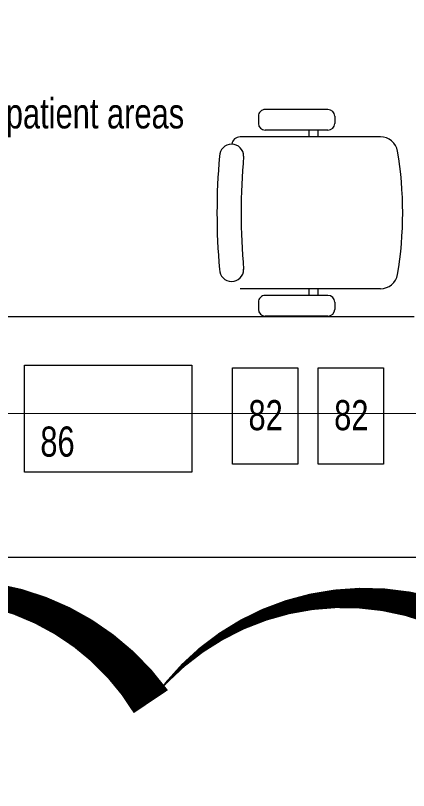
# Model space of a CAD drawing. Header units: metres. Extents: x 75097 to 220695, y -1557923 to -1361206.
# Drawn here: x 101691 to 102833, y -1408699 to -1406448 of the extents above; entities that cross this region are included whole.
import ezdxf

# ---------------------------------------------------------------- set-up
doc = ezdxf.new("R2010")
doc.units = ezdxf.units.M
doc.layers.get('0').update_dxf_attribs({"lineweight": 0})
doc.layers.add('A-100 - Copy$0$Medical Equipment and Furniture', color=8, linetype='Continuous', lineweight=0)
doc.layers.add('A-100 - Copy$0$NEW', color=8, linetype='Continuous', lineweight=5)
doc.layers.add('E-POWR', color=7, linetype='Continuous', lineweight=9, true_color=0x4e7e3e)
doc.layers.add('REV 01', color=7, linetype='Continuous', lineweight=0, true_color=0xe41b4d)
doc.styles.add('A-100 - Copy$0$X3G_ENTITY_257CFD', font='swisscl.ttf', dxfattribs={"height": 200})

# ---------------------------------------------------------------- blocks, each defined once
blk = doc.blocks.new('*X81')
for p, q in [((5, 3), (5, 3)), ((5, 3), (5, 3)), ((5, 3), (5, 3)), ((5, 3), (5, 3)), ((5, 3), (5, 3)), ((5, 3), (5, 3)), ((5, 3), (5, 3)), ((5, 3), (5, 3)), ((5, 3), (5, 3)), ((5, 3), (5, 3)), ((5, 3), (5, 3)), ((5, 3), (5, 3)), ((5, 3), (5, 3)), ((5, 3), (5, 3)), ((5, 3), (5, 3)), ((5, 3), (5, 3)), ((5, 3), (5, 3)), ((5, 3), (5, 3)), ((5, 3), (5, 3)), ((5, 3), (5, 3)), ((5, 3), (5, 3)), ((5, 3), (5, 3)), ((5, 3), (5, 3)), ((5, 3), (5, 3)), ((5, 3), (5, 3)), ((5, 3), (5, 3)), ((5, 3), (5, 3)), ((5, 3), (5, 3)), ((5, 3), (5, 3)), ((5, 3), (5, 3)), ((5, 3), (5, 3)), ((5, 3), (5, 3)), ((5, 3), (5, 3)), ((5, 3), (5, 3)), ((5, 3), (5, 3)), ((5, 3), (5, 3)), ((5, 3), (5, 3)), ((5, 3), (5, 3)), ((5, 3), (5, 3)), ((5, 3), (5, 3)), ((5, 3), (5, 3)), ((5, 3), (5, 3)), ((5, 3), (5, 3)), ((5, 3), (5, 3)), ((5, 3), (5, 3)), ((5, 3), (5, 3)), ((5, 3), (5, 3)), ((5, 3), (5, 3)), ((5, 3), (5, 3)), ((5, 3), (5, 3)), ((5, 3), (5, 3)), ((5, 3), (5, 3)), ((5, 3), (5, 3)), ((5, 3), (5, 3)), ((5, 3), (5, 3)), ((5, 3), (5, 3)), ((5, 3), (5, 3)), ((5, 3), (5, 3)), ((5, 3), (5, 3)), ((5, 3), (5, 3)), ((5, 3), (5, 3)), ((5, 3), (5, 3)), ((5, 3), (5, 3)), ((5, 3), (5, 3)), ((5, 3), (5, 3)), ((5, 3), (5, 3)), ((6, 3), (5, 3)), ((5, 3), (5, 3)), ((6, 3), (5, 3)), ((5, 3), (5, 3)), ((6, 3), (5, 3)), ((5, 3), (5, 3)), ((6, 3), (5, 3)), ((5, 3), (5, 3)), ((5, 3), (5, 3)), ((5, 3), (5, 3)), ((5, 3), (5, 3)), ((5, 3), (5, 3)), ((5, 3), (5, 3)), ((5, 3), (5, 3)), ((5, 3), (5, 3)), ((5, 3), (5, 3)), ((5, 3), (5, 3)), ((5, 3), (5, 3)), ((5, 3), (5, 3)), ((5, 3), (5, 3)), ((5, 3), (5, 3)), ((5, 3), (5, 3)), ((5, 3), (5, 3)), ((5, 3), (5, 3)), ((5, 3), (5, 3)), ((5, 3), (5, 3)), ((5, 3), (5, 3)), ((5, 3), (5, 3)), ((5, 3), (5, 3)), ((5, 3), (5, 3)), ((6, 3), (6, 3)), ((6, 3), (6, 3)), ((6, 3), (6, 3)), ((6, 3), (6, 3)), ((6, 3), (6, 3)), ((6, 3), (6, 3)), ((6, 3), (6, 3)), ((6, 3), (6, 3)), ((6, 3), (6, 3)), ((6, 3), (6, 3)), ((6, 3), (6, 3)), ((6, 3), (6, 3)), ((6, 3), (6, 3)), ((6, 3), (6, 3)), ((6, 3), (6, 3)), ((6, 3), (6, 3)), ((6, 3), (6, 3)), ((6, 3), (6, 3)), ((6, 3), (6, 3)), ((6, 3), (6, 3)), ((6, 3), (6, 3)), ((6, 3), (6, 3)), ((6, 3), (6, 3)), ((6, 3), (6, 3)), ((6, 3), (6, 3)), ((6, 3), (6, 3)), ((6, 3), (6, 3)), ((6, 3), (6, 3)), ((6, 3), (6, 3)), ((6, 3), (6, 3)), ((6, 3), (6, 3)), ((6, 3), (6, 3)), ((6, 3), (6, 3)), ((6, 3), (6, 3)), ((6, 3), (6, 3)), ((6, 3), (6, 3)), ((6, 3), (6, 3)), ((6, 3), (6, 3)), ((6, 3), (6, 3)), ((6, 3), (6, 3)), ((6, 3), (6, 3)), ((6, 3), (6, 3)), ((6, 3), (6, 3)), ((6, 3), (6, 3)), ((6, 3), (6, 3)), ((6, 3), (6, 3)), ((6, 3), (6, 3)), ((6, 3), (6, 3)), ((6, 3), (6, 3)), ((6, 3), (6, 3)), ((6, 3), (6, 3)), ((6, 3), (6, 3)), ((6, 3), (6, 3)), ((6, 3), (6, 3)), ((6, 3), (6, 3)), ((6, 3), (6, 3)), ((6, 3), (6, 3)), ((6, 3), (6, 3)), ((6, 3), (6, 3)), ((6, 3), (6, 3)), ((6, 3), (6, 3)), ((6, 3), (6, 3)), ((6, 3), (6, 3)), ((6, 3), (6, 3)), ((6, 3), (6, 3)), ((6, 3), (6, 3)), ((6, 3), (6, 3)), ((6, 3), (6, 3)), ((6, 3), (6, 3)), ((6, 3), (6, 3)), ((6, 3), (6, 3)), ((6, 3), (6, 3)), ((6, 3), (6, 3)), ((6, 3), (6, 3)), ((6, 3), (6, 3)), ((6, 3), (6, 3)), ((6, 3), (6, 3)), ((6, 3), (6, 3)), ((6, 3), (6, 3)), ((6, 3), (6, 3)), ((6, 3), (6, 3)), ((6, 3), (6, 3)), ((6, 3), (6, 3)), ((6, 3), (6, 3)), ((6, 3), (6, 3)), ((6, 3), (6, 3)), ((6, 3), (6, 3)), ((6, 3), (6, 3)), ((6, 3), (6, 3)), ((6, 3), (6, 3)), ((6, 3), (6, 3)), ((6, 3), (6, 3)), ((6, 3), (6, 3)), ((6, 3), (6, 3)), ((6, 3), (6, 3)), ((6, 3), (6, 3)), ((6, 3), (6, 3)), ((6, 3), (6, 3)), ((6, 3), (6, 3)), ((6, 3), (6, 3)), ((6, 3), (6, 3)), ((6, 3), (6, 3)), ((6, 3), (6, 3)), ((6, 3), (6, 3)), ((6, 3), (6, 3)), ((6, 3), (6, 3)), ((6, 3), (6, 3)), ((6, 3), (6, 3)), ((6, 3), (6, 3)), ((6, 3), (6, 3)), ((6, 3), (6, 3)), ((6, 3), (6, 3)), ((6, 3), (6, 3)), ((6, 3), (6, 3)), ((6, 3), (6, 3)), ((6, 3), (6, 3)), ((6, 3), (6, 3)), ((6, 3), (6, 3)), ((6, 3), (6, 3)), ((6, 3), (6, 3)), ((6, 3), (6, 3)), ((6, 3), (6, 3)), ((6, 3), (6, 3)), ((6, 3), (6, 3)), ((6, 3), (6, 3)), ((6, 3), (6, 3)), ((6, 3), (6, 3)), ((6, 3), (6, 3)), ((6, 3), (6, 3)), ((6, 3), (6, 3)), ((6, 3), (6, 3)), ((6, 3), (6, 3)), ((6, 3), (6, 3)), ((6, 3), (6, 3)), ((6, 3), (6, 3)), ((6, 3), (6, 3)), ((6, 3), (6, 3)), ((6, 3), (6, 3)), ((6, 3), (6, 3)), ((6, 3), (6, 3)), ((6, 3), (6, 3)), ((6, 3), (6, 3)), ((6, 3), (6, 3)), ((6, 3), (6, 3)), ((6, 3), (6, 3)), ((6, 3), (6, 3)), ((6, 3), (6, 3)), ((6, 3), (6, 3)), ((6, 3), (6, 3)), ((6, 3), (6, 3)), ((6, 3), (6, 3)), ((6, 3), (6, 3)), ((6, 3), (6, 3)), ((6, 3), (6, 3)), ((6, 3), (6, 3)), ((6, 3), (6, 3)), ((6, 3), (6, 3)), ((6, 3), (6, 3)), ((6, 3), (6, 3)), ((6, 3), (6, 3)), ((6, 3), (6, 3)), ((6, 3), (6, 3)), ((6, 3), (6, 3)), ((6, 3), (6, 3)), ((6, 3), (6, 3)), ((6, 3), (6, 3)), ((6, 3), (6, 3)), ((6, 3), (6, 3)), ((6, 3), (6, 3)), ((6, 3), (6, 3)), ((6, 3), (6, 3)), ((6, 3), (6, 3)), ((6, 3), (6, 3)), ((6, 3), (6, 3)), ((6, 3), (6, 3)), ((6, 3), (6, 3)), ((6, 3), (6, 3)), ((6, 3), (6, 3)), ((6, 3), (6, 3)), ((6, 3), (6, 3)), ((6, 3), (6, 3)), ((6, 3), (6, 3)), ((6, 3), (6, 3)), ((6, 3), (6, 3)), ((6, 3), (6, 3)), ((6, 3), (6, 3)), ((6, 3), (6, 3)), ((6, 3), (6, 3)), ((6, 3), (6, 3)), ((6, 3), (6, 3)), ((6, 3), (6, 3)), ((6, 3), (6, 3)), ((6, 3), (6, 3)), ((6, 3), (6, 3)), ((6, 3), (6, 3)), ((6, 3), (6, 3)), ((6, 3), (6, 3)), ((6, 3), (6, 3)), ((6, 3), (6, 3)), ((6, 3), (6, 3)), ((6, 3), (6, 3)), ((6, 3), (6, 3)), ((6, 3), (6, 3)), ((6, 3), (6, 3)), ((6, 3), (5, 3)), ((6, 3), (5, 3)), ((6, 3), (5, 3)), ((6, 3), (5, 3)), ((6, 3), (5, 3)), ((6, 3), (6, 3)), ((6, 3), (6, 3)), ((6, 3), (6, 3)), ((6, 3), (6, 3)), ((6, 3), (6, 3)), ((6, 3), (6, 3)), ((6, 3), (6, 3)), ((6, 3), (6, 3)), ((6, 3), (6, 3)), ((6, 3), (6, 3)), ((6, 3), (6, 3)), ((6, 3), (6, 3)), ((6, 3), (6, 3)), ((6, 3), (6, 3)), ((6, 3), (6, 3)), ((6, 3), (6, 3)), ((6, 3), (6, 3)), ((6, 3), (6, 3)), ((6, 3), (6, 3)), ((6, 3), (6, 3)), ((6, 3), (6, 3)), ((6, 3), (6, 3)), ((6, 3), (6, 3)), ((6, 3), (6, 3)), ((6, 3), (6, 3)), ((6, 3), (6, 3)), ((6, 3), (6, 3)), ((6, 3), (6, 3)), ((6, 3), (6, 3)), ((6, 3), (6, 3)), ((6, 3), (6, 3)), ((6, 3), (6, 3)), ((6, 3), (6, 3)), ((6, 3), (6, 3)), ((6, 3), (6, 3)), ((6, 3), (6, 3)), ((6, 3), (6, 3)), ((6, 3), (6, 3)), ((6, 3), (6, 3)), ((6, 3), (6, 3)), ((6, 3), (6, 3)), ((6, 3), (6, 3)), ((6, 3), (6, 3)), ((6, 3), (6, 3)), ((6, 3), (6, 3)), ((6, 3), (6, 3)), ((6, 3), (6, 3)), ((6, 3), (6, 3)), ((6, 3), (6, 3)), ((6, 3), (6, 3)), ((6, 3), (6, 3)), ((6, 3), (6, 3)), ((6, 3), (6, 3)), ((6, 3), (6, 3)), ((6, 3), (6, 3)), ((6, 3), (6, 3)), ((6, 3), (6, 3)), ((6, 3), (6, 3)), ((6, 3), (6, 3)), ((6, 3), (6, 3)), ((6, 3), (6, 3)), ((6, 3), (6, 3)), ((6, 3), (6, 3)), ((6, 3), (6, 3)), ((6, 3), (6, 3)), ((6, 3), (6, 3)), ((6, 3), (6, 3)), ((6, 3), (6, 3)), ((6, 3), (6, 3)), ((6, 3), (6, 3)), ((6, 3), (6, 3)), ((6, 3), (6, 3)), ((6, 3), (6, 3)), ((6, 3), (6, 3)), ((6, 3), (6, 3)), ((6, 3), (6, 3)), ((6, 3), (6, 3)), ((6, 3), (6, 3)), ((6, 3), (6, 3)), ((6, 3), (6, 3)), ((6, 3), (6, 3)), ((6, 3), (6, 3)), ((6, 3), (6, 3)), ((6, 3), (6, 3)), ((6, 3), (6, 3)), ((6, 3), (6, 3)), ((6, 3), (6, 3)), ((6, 3), (6, 3)), ((6, 3), (6, 3)), ((6, 3), (6, 3)), ((6, 3), (6, 3)), ((6, 3), (6, 3)), ((6, 3), (6, 3)), ((6, 3), (6, 3)), ((6, 3), (6, 3)), ((6, 3), (6, 3)), ((6, 3), (6, 3)), ((6, 3), (6, 3)), ((6, 3), (6, 3)), ((6, 3), (6, 3)), ((6, 3), (6, 3)), ((6, 3), (6, 3)), ((6, 3), (6, 3)), ((6, 3), (6, 3)), ((6, 3), (6, 3)), ((6, 3), (6, 3)), ((6, 3), (6, 3)), ((6, 3), (6, 3)), ((6, 3), (6, 3)), ((6, 3), (6, 3)), ((6, 3), (6, 3)), ((6, 3), (6, 3)), ((6, 3), (6, 3)), ((6, 3), (6, 3)), ((6, 3), (6, 3)), ((6, 3), (6, 3)), ((6, 3), (6, 3)), ((6, 3), (6, 3)), ((6, 3), (6, 3)), ((6, 3), (6, 3)), ((6, 3), (6, 3)), ((6, 3), (6, 3)), ((6, 3), (6, 3)), ((6, 3), (6, 3)), ((6, 3), (6, 3)), ((6, 3), (6, 3)), ((6, 3), (6, 3)), ((6, 3), (6, 3)), ((6, 3), (6, 3)), ((6, 3), (6, 3)), ((6, 3), (6, 3)), ((6, 3), (6, 3)), ((6, 3), (6, 3)), ((6, 3), (6, 3)), ((6, 3), (6, 3)), ((6, 3), (6, 3)), ((6, 3), (6, 3)), ((6, 3), (6, 3)), ((6, 3), (6, 3)), ((6, 3), (6, 3)), ((6, 3), (6, 3)), ((6, 3), (6, 3)), ((6, 3), (6, 3)), ((6, 3), (6, 3)), ((6, 3), (6, 3)), ((6, 3), (6, 3)), ((6, 3), (6, 3)), ((6, 3), (6, 3)), ((6, 3), (6, 3)), ((6, 3), (6, 3)), ((6, 3), (6, 3)), ((6, 3), (6, 3)), ((6, 3), (6, 3)), ((6, 3), (6, 3)), ((6, 3), (6, 3)), ((6, 3), (6, 3)), ((6, 3), (6, 3)), ((6, 3), (6, 3)), ((6, 3), (6, 3)), ((6, 3), (6, 3)), ((6, 3), (6, 3)), ((6, 3), (6, 3)), ((6, 3), (6, 3)), ((6, 3), (6, 3)), ((6, 3), (6, 3)), ((6, 3), (6, 3)), ((6, 3), (6, 3)), ((6, 3), (6, 3)), ((6, 3), (6, 3)), ((6, 3), (6, 3)), ((6, 3), (6, 3)), ((6, 3), (6, 3)), ((6, 3), (6, 3)), ((6, 3), (6, 3)), ((6, 3), (6, 3)), ((6, 3), (6, 3)), ((6, 3), (6, 3)), ((6, 3), (6, 3)), ((6, 3), (6, 3)), ((6, 3), (6, 3)), ((6, 3), (6, 3)), ((6, 3), (6, 3)), ((6, 3), (6, 3)), ((6, 3), (6, 3)), ((6, 3), (6, 3)), ((6, 3), (6, 3)), ((6, 3), (6, 3)), ((6, 3), (6, 3)), ((6, 3), (6, 3)), ((6, 3), (6, 3)), ((6, 3), (6, 3)), ((6, 3), (6, 3)), ((6, 3), (6, 3)), ((6, 3), (6, 3)), ((6, 3), (6, 3)), ((6, 3), (6, 3)), ((6, 3), (6, 3)), ((6, 3), (6, 3)), ((6, 3), (6, 3)), ((6, 3), (6, 3)), ((6, 3), (6, 3)), ((6, 3), (6, 3)), ((6, 3), (6, 3)), ((6, 3), (6, 3)), ((6, 3), (6, 3)), ((6, 3), (6, 3)), ((6, 3), (6, 3)), ((6, 3), (6, 3)), ((6, 3), (6, 3)), ((6, 3), (6, 3)), ((6, 3), (6, 3)), ((6, 3), (6, 3)), ((6, 3), (6, 3)), ((6, 3), (6, 3)), ((6, 3), (6, 3)), ((6, 3), (6, 3)), ((6, 3), (6, 3)), ((6, 3), (6, 3)), ((6, 3), (6, 3)), ((6, 3), (6, 3)), ((6, 3), (6, 3)), ((6, 3), (6, 3)), ((6, 3), (6, 3)), ((6, 3), (6, 3)), ((6, 3), (6, 3)), ((6, 3), (6, 3)), ((6, 3), (6, 3)), ((6, 3), (6, 3)), ((6, 3), (6, 3)), ((6, 3), (6, 3)), ((6, 3), (6, 3)), ((6, 3), (6, 3)), ((6, 3), (6, 3)), ((6, 3), (6, 3)), ((6, 3), (6, 3)), ((6, 3), (6, 3)), ((6, 3), (6, 3)), ((6, 3), (6, 3)), ((6, 3), (6, 3)), ((6, 3), (6, 3)), ((6, 3), (6, 3)), ((6, 3), (6, 3)), ((6, 3), (6, 3)), ((6, 3), (6, 3)), ((6, 3), (6, 3)), ((6, 3), (6, 3)), ((6, 3), (6, 3)), ((6, 3), (6, 3)), ((6, 3), (6, 3)), ((6, 3), (6, 3)), ((6, 3), (6, 3)), ((6, 3), (6, 3)), ((6, 3), (6, 3)), ((6, 3), (6, 3)), ((6, 3), (6, 3)), ((6, 3), (6, 3)), ((6, 3), (6, 3)), ((6, 3), (6, 3)), ((6, 3), (6, 3)), ((6, 3), (6, 3)), ((6, 3), (6, 3)), ((6, 3), (6, 3)), ((6, 3), (6, 3)), ((6, 3), (6, 3)), ((6, 3), (6, 3)), ((6, 3), (6, 3)), ((6, 3), (6, 3)), ((6, 3), (6, 3)), ((6, 3), (6, 3)), ((6, 3), (6, 3)), ((6, 3), (6, 3)), ((6, 3), (6, 3)), ((6, 3), (6, 3)), ((6, 3), (6, 3)), ((6, 3), (6, 3)), ((6, 3), (6, 3)), ((6, 3), (6, 3)), ((6, 3), (6, 3)), ((6, 3), (6, 3)), ((6, 3), (6, 3)), ((6, 3), (6, 3)), ((6, 3), (6, 3)), ((6, 3), (6, 3)), ((6, 3), (6, 3)), ((6, 3), (6, 3)), ((6, 3), (6, 3)), ((6, 3), (6, 3)), ((6, 3), (6, 3)), ((6, 3), (6, 3)), ((6, 3), (6, 3)), ((6, 3), (6, 3)), ((6, 3), (6, 3)), ((6, 3), (6, 3)), ((6, 3), (6, 3)), ((6, 3), (6, 3)), ((6, 3), (6, 3)), ((6, 3), (6, 3)), ((6, 3), (6, 3)), ((6, 3), (6, 3)), ((6, 3), (6, 3)), ((6, 3), (6, 3)), ((6, 3), (6, 3)), ((6, 3), (6, 3)), ((6, 3), (6, 3)), ((6, 3), (6, 3)), ((6, 3), (6, 3)), ((6, 3), (6, 3)), ((6, 3), (6, 3)), ((6, 3), (6, 3)), ((6, 3), (6, 3)), ((6, 3), (6, 3)), ((6, 3), (6, 3)), ((6, 3), (6, 3)), ((6, 3), (6, 3)), ((6, 3), (6, 3)), ((6, 3), (6, 3)), ((6, 3), (6, 3))]:
    blk.add_line(p, q)
blk = doc.blocks.new('*X82')
for p, q in [((13, 1), (13, 1)), ((13, 1), (13, 1)), ((13, 1), (13, 1)), ((13, 1), (13, 1)), ((13, 1), (13, 1)), ((13, 1), (13, 1)), ((13, 1), (13, 1)), ((13, 1), (13, 1)), ((13, 1), (13, 1)), ((13, 1), (13, 1)), ((13, 1), (13, 1)), ((13, 1), (13, 1)), ((13, 1), (13, 1)), ((13, 1), (13, 1)), ((13, 1), (13, 1)), ((13, 1), (14, 1)), ((13, 1), (14, 1)), ((13, 1), (14, 1)), ((13, 1), (13, 1)), ((13, 1), (13, 1)), ((13, 1), (13, 1)), ((13, 1), (13, 1)), ((13, 1), (13, 1)), ((13, 1), (13, 1)), ((13, 1), (13, 1)), ((13, 1), (13, 1)), ((13, 1), (13, 1)), ((13, 1), (13, 1)), ((13, 1), (13, 1)), ((13, 1), (13, 1)), ((13, 1), (13, 1)), ((13, 1), (13, 1)), ((13, 1), (13, 1)), ((13, 1), (13, 1)), ((13, 1), (13, 1)), ((13, 1), (13, 1)), ((13, 1), (13, 1)), ((13, 1), (13, 1)), ((13, 1), (13, 1)), ((13, 1), (13, 1)), ((13, 1), (13, 1)), ((13, 1), (13, 1)), ((13, 1), (13, 1)), ((13, 1), (13, 1)), ((13, 1), (13, 1)), ((13, 1), (13, 1)), ((13, 1), (13, 1)), ((13, 1), (13, 1)), ((13, 1), (13, 1)), ((13, 1), (13, 1)), ((13, 1), (13, 1)), ((13, 1), (13, 1)), ((13, 1), (13, 1)), ((13, 1), (13, 1)), ((13, 1), (13, 1)), ((13, 1), (13, 1)), ((13, 1), (13, 1)), ((13, 1), (13, 1)), ((13, 1), (13, 1)), ((13, 1), (13, 1)), ((13, 1), (13, 1)), ((13, 1), (13, 1)), ((13, 1), (13, 1)), ((13, 1), (13, 1)), ((13, 1), (13, 1)), ((13, 1), (13, 1)), ((13, 1), (13, 1)), ((13, 1), (13, 1)), ((13, 1), (13, 1)), ((13, 1), (13, 1)), ((13, 1), (13, 1)), ((13, 1), (13, 1)), ((13, 1), (13, 1)), ((13, 1), (13, 1)), ((13, 1), (13, 1)), ((13, 1), (13, 1)), ((13, 1), (13, 1)), ((13, 1), (13, 1)), ((13, 1), (13, 1)), ((13, 1), (13, 1)), ((13, 1), (13, 1)), ((13, 1), (13, 1)), ((13, 1), (13, 1)), ((13, 1), (13, 1)), ((13, 1), (13, 1)), ((13, 1), (13, 1)), ((13, 1), (13, 1)), ((13, 1), (13, 1)), ((13, 1), (13, 1)), ((13, 1), (13, 1)), ((13, 1), (13, 1)), ((13, 1), (13, 1)), ((13, 1), (13, 1)), ((13, 1), (13, 1)), ((13, 1), (13, 1)), ((13, 1), (13, 1)), ((13, 1), (13, 1)), ((13, 1), (13, 1)), ((13, 1), (13, 1)), ((13, 1), (13, 1)), ((13, 1), (13, 1)), ((13, 1), (13, 1)), ((13, 1), (13, 1)), ((13, 1), (13, 1)), ((13, 1), (13, 1)), ((13, 1), (13, 1)), ((13, 1), (13, 1)), ((13, 1), (13, 1)), ((13, 1), (13, 1)), ((13, 1), (13, 1)), ((13, 1), (13, 1)), ((13, 1), (13, 1)), ((13, 1), (13, 1)), ((13, 1), (13, 1)), ((13, 1), (13, 1)), ((13, 1), (13, 1)), ((13, 1), (13, 1)), ((13, 1), (13, 1)), ((13, 1), (13, 1)), ((13, 1), (13, 1)), ((13, 1), (13, 1)), ((13, 1), (13, 1)), ((13, 1), (13, 1)), ((13, 1), (14, 1)), ((13, 0), (13, 0)), ((13, 0), (13, 0)), ((13, 0), (13, 0)), ((13, 0), (13, 0)), ((13, 0), (13, 0)), ((13, 0), (13, 0)), ((13, 0), (13, 0)), ((13, 0), (13, 0)), ((13, 0), (13, 0)), ((13, 0), (13, 0)), ((13, 0), (13, 0)), ((13, 0), (13, 0)), ((13, 0), (13, 0)), ((13, 0), (13, 0)), ((13, 0), (13, 0)), ((13, 0), (13, 0)), ((13, 0), (13, 0)), ((13, 0), (13, 0)), ((13, 0), (13, 0)), ((13, 0), (13, 0)), ((13, 0), (13, 0)), ((13, 0), (13, 0)), ((13, 0), (13, 0)), ((13, 0), (13, 0)), ((13, 0), (13, 0)), ((13, 0), (13, 0)), ((13, 0), (13, 0)), ((13, 0), (13, 0)), ((13, 0), (13, 0)), ((13, 0), (13, 0)), ((13, 0), (13, 0)), ((13, 0), (13, 0)), ((13, 0), (13, 0)), ((13, 0), (13, 0)), ((13, 0), (13, 0)), ((13, 0), (13, 0)), ((13, 0), (13, 0)), ((13, 0), (13, 0)), ((13, 0), (13, 0)), ((13, 0), (13, 0)), ((13, 0), (13, 0)), ((13, 0), (13, 0)), ((13, 0), (13, 0)), ((13, 0), (13, 0)), ((13, 0), (13, 0)), ((13, 0), (13, 0)), ((13, 0), (13, 0)), ((13, 0), (13, 0)), ((13, 0), (14, 0)), ((13, 0), (14, 0)), ((13, 0), (13, 0)), ((13, 0), (14, 0)), ((14, 1), (14, 1)), ((14, 1), (14, 1)), ((14, 1), (14, 1)), ((14, 1), (14, 1)), ((14, 1), (14, 1)), ((14, 1), (14, 1)), ((14, 1), (14, 1)), ((14, 1), (14, 1)), ((14, 1), (14, 1)), ((14, 1), (14, 1)), ((14, 1), (14, 1)), ((14, 1), (14, 1)), ((14, 1), (14, 1)), ((14, 1), (14, 1)), ((14, 1), (14, 1)), ((14, 1), (14, 1)), ((14, 1), (14, 1)), ((14, 1), (14, 1)), ((14, 1), (14, 1)), ((14, 1), (14, 1)), ((14, 1), (14, 1)), ((14, 1), (14, 1)), ((14, 1), (14, 1)), ((14, 1), (14, 1)), ((14, 1), (14, 1)), ((14, 1), (14, 1)), ((14, 1), (14, 1)), ((14, 1), (14, 1)), ((14, 1), (14, 1)), ((14, 1), (14, 1)), ((14, 1), (14, 1)), ((14, 1), (14, 1)), ((14, 1), (14, 1)), ((14, 1), (14, 1)), ((14, 1), (14, 1)), ((14, 1), (14, 1)), ((14, 1), (14, 1)), ((14, 1), (14, 1)), ((14, 1), (14, 1)), ((14, 1), (14, 1)), ((14, 1), (14, 1)), ((14, 1), (14, 1)), ((14, 1), (14, 1)), ((14, 1), (14, 1)), ((14, 1), (14, 1)), ((14, 1), (14, 1)), ((14, 1), (14, 1)), ((14, 1), (14, 1)), ((14, 1), (14, 1)), ((14, 1), (14, 1)), ((14, 1), (14, 1)), ((14, 1), (14, 1)), ((14, 1), (14, 1)), ((14, 1), (14, 1)), ((14, 1), (14, 1)), ((14, 1), (14, 1)), ((14, 1), (14, 1)), ((14, 1), (14, 1)), ((14, 1), (14, 1)), ((14, 1), (14, 1)), ((14, 1), (14, 1)), ((14, 1), (14, 1)), ((14, 1), (14, 1)), ((14, 1), (14, 1)), ((14, 1), (14, 1)), ((14, 1), (14, 1)), ((14, 1), (14, 1)), ((14, 1), (14, 1)), ((14, 1), (14, 1)), ((14, 1), (14, 1)), ((14, 1), (14, 1)), ((14, 1), (14, 1)), ((14, 1), (14, 1)), ((14, 1), (14, 1)), ((14, 1), (14, 1)), ((14, 1), (14, 1)), ((14, 1), (14, 1)), ((14, 1), (14, 1)), ((14, 1), (14, 1)), ((14, 1), (14, 1)), ((14, 1), (14, 1)), ((14, 1), (14, 1)), ((14, 1), (14, 1)), ((14, 1), (14, 1)), ((14, 1), (14, 1)), ((14, 1), (14, 1)), ((14, 1), (14, 1)), ((14, 1), (14, 1)), ((14, 1), (14, 1)), ((14, 1), (14, 1)), ((14, 1), (14, 1)), ((14, 1), (14, 1)), ((14, 1), (14, 1)), ((14, 1), (14, 1)), ((14, 0), (14, 0)), ((14, 0), (14, 0)), ((14, 0), (14, 0)), ((14, 0), (14, 0)), ((14, 0), (14, 0)), ((14, 0), (14, 0)), ((14, 0), (14, 0)), ((14, 0), (14, 0)), ((14, 0), (14, 0)), ((14, 0), (14, 0)), ((14, 0), (14, 0)), ((14, 0), (14, 0)), ((14, 0), (14, 0)), ((14, 0), (14, 0)), ((14, 0), (14, 0)), ((14, 0), (14, 0)), ((14, 0), (14, 0)), ((14, 0), (14, 0)), ((14, 0), (14, 0)), ((14, 0), (14, 0)), ((14, 0), (14, 0)), ((14, 0), (14, 0)), ((14, 0), (14, 0)), ((14, 0), (14, 0)), ((14, 0), (14, 0)), ((14, 0), (14, 0)), ((14, 0), (14, 0)), ((14, 0), (14, 0)), ((14, 0), (14, 0)), ((14, 0), (14, 0)), ((14, 0), (14, 0)), ((14, 0), (14, 0)), ((14, 0), (14, 0)), ((14, 0), (14, 0)), ((14, 0), (14, 0)), ((14, 0), (14, 0)), ((14, 0), (14, 0)), ((14, 0), (14, 0)), ((14, 0), (14, 0)), ((14, 0), (14, 0)), ((14, 0), (14, 0)), ((14, 0), (14, 0)), ((14, 0), (14, 0)), ((14, 0), (14, 0)), ((14, 0), (14, 0)), ((14, 0), (14, 0)), ((14, 0), (14, 0)), ((14, 0), (14, 0)), ((13, 0), (13, 0)), ((13, 0), (14, 0)), ((13, 0), (13, 0)), ((13, 0), (14, 0)), ((13, 0), (13, 0)), ((13, 0), (14, 0)), ((13, 0), (13, 0)), ((13, 0), (13, 0)), ((13, 0), (13, 0)), ((13, 0), (13, 0)), ((13, 0), (14, 0)), ((13, 0), (13, 0)), ((13, 0), (14, 0)), ((13, 0), (13, 0)), ((13, 0), (14, 0)), ((13, 0), (13, 0)), ((13, 0), (14, 0)), ((13, 0), (13, 0)), ((13, 0), (14, 0)), ((13, 0), (13, 0)), ((13, 0), (14, 0)), ((13, 0), (13, 0)), ((13, 0), (14, 0)), ((13, 0), (13, 0)), ((13, 0), (13, 0)), ((13, 0), (13, 0)), ((13, 0), (14, 0)), ((13, 0), (13, 0)), ((13, 0), (14, 0)), ((13, 0), (13, 0)), ((13, 0), (14, 0)), ((13, 0), (13, 0)), ((13, 0), (14, 0)), ((13, 0), (13, 0)), ((13, 0), (13, 0)), ((13, 0), (13, 0)), ((13, 0), (13, 0)), ((13, 0), (13, 0)), ((13, 0), (13, 0)), ((13, 0), (13, 0)), ((13, 0), (13, 0)), ((13, 0), (13, 0)), ((13, 0), (13, 0)), ((13, 0), (13, 0)), ((13, 0), (13, 0)), ((13, 0), (13, 0)), ((13, 0), (13, 0)), ((13, 0), (13, 0)), ((13, 0), (13, 0)), ((13, 0), (13, 0)), ((13, 0), (13, 0)), ((13, 0), (13, 0)), ((13, 0), (13, 0)), ((13, 0), (13, 0)), ((13, 0), (13, 0)), ((13, 0), (13, 0)), ((13, 0), (13, 0)), ((13, 0), (13, 0)), ((13, 0), (13, 0)), ((13, 0), (13, 0)), ((13, 0), (13, 0)), ((13, 0), (13, 0)), ((13, 0), (13, 0)), ((13, 0), (13, 0)), ((13, -1), (13, -1)), ((13, -1), (13, -1)), ((13, -1), (13, -1)), ((13, -1), (13, -1)), ((13, -1), (13, -1)), ((13, -1), (14, -1)), ((13, -1), (13, -1)), ((14, 0), (14, 0)), ((14, 0), (14, 0)), ((14, 0), (14, 0)), ((14, 0), (14, 0)), ((14, 0), (14, 0)), ((14, 0), (14, 0)), ((14, 0), (14, 0)), ((14, 0), (14, 0)), ((14, 0), (14, 0)), ((14, 0), (14, 0)), ((14, 0), (14, 0)), ((14, 0), (14, 0)), ((14, 0), (14, 0)), ((14, 0), (14, 0)), ((14, 0), (14, 0)), ((13, 0), (14, 0)), ((14, 0), (14, 0)), ((14, 0), (14, 0)), ((14, 0), (14, 0)), ((14, 0), (14, 0)), ((14, 0), (14, 0)), ((14, 0), (14, 0)), ((14, 0), (14, 0)), ((14, 0), (14, 0)), ((14, 0), (14, 0)), ((14, 0), (14, 0)), ((14, 0), (14, 0)), ((14, 0), (14, 0)), ((14, 0), (14, 0)), ((14, 0), (14, 0)), ((14, 0), (14, 0)), ((14, 0), (14, 0)), ((14, 0), (14, 0)), ((14, 0), (14, 0)), ((14, 0), (14, 0)), ((14, 0), (14, 0)), ((14, 0), (14, 0)), ((14, 0), (14, 0)), ((14, 0), (14, 0)), ((14, 0), (14, 0)), ((14, 0), (14, 0)), ((14, 0), (14, 0)), ((14, 0), (14, 0)), ((14, 0), (14, 0)), ((14, 0), (14, 0)), ((14, 0), (14, 0)), ((14, 0), (14, 0)), ((14, 0), (14, 0)), ((14, 0), (14, 0)), ((14, 0), (14, 0)), ((14, -1), (14, -1)), ((14, -1), (14, -1)), ((14, -1), (14, -1)), ((14, -1), (14, -1)), ((14, -1), (14, -1))]:
    blk.add_line(p, q)
blk = doc.blocks.new('A-100 - Copy$0$GF21018-P')
for p, q in [((-0.2207, 0.4756), (-0.2207, 0.0675)), ((0.2205, 0.4756), (0.2205, 0.0675)), ((-0.2806, 0.3422), (-0.2598, 0.3422)), ((0.2596, 0.3422), (0.2804, 0.3422)), ((-0.3002, 0.3226), (-0.3002, 0.14)), ((-0.2402, 0.3226), (-0.2402, 0.14)), ((0.24, 0.3226), (0.24, 0.14)), ((0.3, 0.3226), (0.3, 0.14)), ((-0.2402, 0.2937), (-0.2207, 0.2937)), ((0.2205, 0.2937), (0.24, 0.2937)), ((-0.2402, 0.2671), (-0.2207, 0.2671)), ((0.2205, 0.2671), (0.24, 0.2671)), ((-0.2806, 0.1204), (-0.2598, 0.1204)), ((0.2596, 0.1204), (0.2804, 0.1204))]:
    blk.add_line(p, q)
for points in [[(0.24, 0.2937), (0.24, 0.2937), (0.24, 0.2937), (0.24, 0.2937), (0.24, 0.2937), (0.24, 0.2937), (0.24, 0.2937), (0.24, 0.2937), (0.24, 0.2937), (0.24, 0.2937), (0.24, 0.2937), (0.24, 0.2937), (0.24, 0.2937), (0.24, 0.2937), (0.24, 0.2937), (0.24, 0.2937), (0.24, 0.2937), (0.24, 0.2937), (0.24, 0.2937), (0.24, 0.2937), (0.24, 0.2937), (0.24, 0.2937), (0.24, 0.2937), (0.24, 0.2937), (0.24, 0.2937), (0.24, 0.2937), (0.24, 0.2937), (0.24, 0.2937), (0.24, 0.2937), (0.24, 0.2937), (0.24, 0.2937), (0.24, 0.2937), (0.24, 0.2937), (0.24, 0.2937), (0.24, 0.2937), (0.24, 0.2937), (0.24, 0.2937), (0.24, 0.2937), (0.24, 0.2937), (0.24, 0.2937), (0.24, 0.2937), (0.24, 0.2937), (0.24, 0.2937), (0.24, 0.2937), (0.24, 0.2937), (0.24, 0.2937), (0.24, 0.2937), (0.24, 0.2937), (0.24, 0.2937), (0.24, 0.2937), (0.24, 0.2937), (0.24, 0.2937), (0.24, 0.2937), (0.24, 0.2937), (0.24, 0.2937), (0.24, 0.2937), (0.24, 0.2937), (0.24, 0.2937), (0.24, 0.2937), (0.24, 0.2937), (0.24, 0.2937), (0.24, 0.2937), (0.24, 0.2937), (0.24, 0.2937), (0.24, 0.2937), (0.24, 0.2937), (0.24, 0.2937), (0.24, 0.2937), (0.24, 0.2937), (0.24, 0.2937), (0.24, 0.2937), (0.24, 0.2937), (0.24, 0.2937), (0.24, 0.2937), (0.24, 0.2937), (0.24, 0.2937), (0.24, 0.2937), (0.24, 0.2937), (0.24, 0.2937), (0.24, 0.2937), (0.24, 0.2937), (0.24, 0.2937), (0.24, 0.2937), (0.24, 0.2937), (0.24, 0.2937), (0.24, 0.2937), (0.24, 0.2937), (0.24, 0.2937), (0.24, 0.2937), (0.24, 0.2937), (0.24, 0.2937), (0.24, 0.2937), (0.24, 0.2937), (0.24, 0.2937), (0.24, 0.2937), (0.24, 0.2937), (0.24, 0.2937), (0.24, 0.2937), (0.24, 0.2937), (0.24, 0.2937), (0.24, 0.2937), (0.24, 0.2937), (0.24, 0.2937), (0.24, 0.2937), (0.24, 0.2937), (0.24, 0.2937), (0.24, 0.2937), (0.24, 0.2937), (0.24, 0.2937), (0.24, 0.2937), (0.24, 0.2937), (0.24, 0.2937), (0.24, 0.2937), (0.24, 0.2937), (0.24, 0.2937), (0.24, 0.2937), (0.24, 0.2937), (0.24, 0.2937), (0.24, 0.2937), (0.24, 0.2937), (0.24, 0.2937), (0.24, 0.2937), (0.24, 0.2937), (0.24, 0.2937), (0.24, 0.2937), (0.24, 0.2937), (0.24, 0.2937), (0.24, 0.2937), (0.24, 0.2937), (0.24, 0.2937), (0.24, 0.2937), (0.24, 0.2937), (0.24, 0.2937), (0.24, 0.2937), (0.24, 0.2937), (0.24, 0.2937), (0.24, 0.2937), (0.24, 0.2937), (0.24, 0.2937), (0.24, 0.2937), (0.24, 0.2937), (0.24, 0.2937), (0.24, 0.2937), (0.24, 0.2937), (0.24, 0.2937), (0.24, 0.2937), (0.24, 0.2937), (0.24, 0.2937), (0.24, 0.2937), (0.24, 0.2937), (0.24, 0.2937), (0.24, 0.2937), (0.24, 0.2937), (0.24, 0.2937), (0.24, 0.2937), (0.24, 0.2937), (0.24, 0.2937), (0.24, 0.2937), (0.24, 0.2937), (0.24, 0.2937), (0.24, 0.2937), (0.24, 0.2937), (0.24, 0.2937), (0.24, 0.2937), (0.24, 0.2937), (0.24, 0.2937), (0.24, 0.2937), (0.24, 0.2937), (0.24, 0.2937), (0.24, 0.2937), (0.24, 0.2937), (0.24, 0.2937), (0.24, 0.2937), (0.24, 0.2937), (0.24, 0.2937), (0.24, 0.2937), (0.24, 0.2937), (0.24, 0.2937), (0.24, 0.2937), (0.24, 0.2937), (0.24, 0.2937), (0.24, 0.2937), (0.24, 0.2937), (0.24, 0.2937), (0.24, 0.2937), (0.24, 0.2937), (0.24, 0.2937), (0.24, 0.2937), (0.24, 0.2937), (0.24, 0.2937), (0.24, 0.2937), (0.24, 0.2937), (0.24, 0.2937), (0.24, 0.2937), (0.24, 0.2937), (0.24, 0.2937), (0.24, 0.2937), (0.24, 0.2937), (0.24, 0.2937), (0.24, 0.2937), (0.24, 0.2937), (0.24, 0.2937), (0.24, 0.2937), (0.24, 0.2937), (0.24, 0.2937), (0.24, 0.2937), (0.24, 0.2937), (0.24, 0.2937), (0.24, 0.2937), (0.24, 0.2937), (0.24, 0.2937), (0.24, 0.2937), (0.24, 0.2937), (0.24, 0.2937), (0.24, 0.2937), (0.24, 0.2937), (0.24, 0.2937), (0.24, 0.2937), (0.24, 0.2937), (0.24, 0.2937), (0.24, 0.2937), (0.24, 0.2937), (0.24, 0.2937), (0.24, 0.2937), (0.24, 0.2937), (0.24, 0.2937), (0.24, 0.2937), (0.24, 0.2937), (0.24, 0.2937), (0.24, 0.2937), (0.24, 0.2937), (0.24, 0.2937), (0.24, 0.2937), (0.24, 0.2937), (0.24, 0.2937), (0.24, 0.2937), (0.24, 0.2937), (0.24, 0.2937), (0.24, 0.2937), (0.24, 0.2937), (0.24, 0.2937), (0.24, 0.2937), (0.24, 0.2937), (0.24, 0.2937), (0.24, 0.2937), (0.24, 0.2937), (0.24, 0.2937), (0.24, 0.2937), (0.24, 0.2937), (0.24, 0.2937), (0.24, 0.2937), (0.24, 0.2937), (0.24, 0.2937), (0.24, 0.2937), (0.24, 0.2937), (0.24, 0.2937), (0.24, 0.2937), (0.24, 0.2937), (0.24, 0.2937), (0.24, 0.2937), (0.24, 0.2937), (0.24, 0.2937), (0.24, 0.2937), (0.24, 0.2937), (0.24, 0.2937), (0.24, 0.2937), (0.24, 0.2937), (0.24, 0.2937), (0.24, 0.2937), (0.24, 0.2937), (0.24, 0.2937), (0.24, 0.2937), (0.24, 0.2937), (0.24, 0.2937), (0.24, 0.2937), (0.24, 0.2937), (0.24, 0.2937)], [(0.24, 0.2937), (0.24, 0.2937), (0.24, 0.2937), (0.24, 0.2937), (0.24, 0.2937), (0.24, 0.2937), (0.24, 0.2937), (0.24, 0.2937), (0.24, 0.2937), (0.24, 0.2937), (0.24, 0.2937), (0.24, 0.2937), (0.24, 0.2937), (0.24, 0.2937), (0.24, 0.2937), (0.24, 0.2937), (0.24, 0.2937), (0.24, 0.2937), (0.24, 0.2937), (0.24, 0.2937), (0.24, 0.2937), (0.24, 0.2937), (0.24, 0.2937), (0.24, 0.2937), (0.24, 0.2937), (0.24, 0.2937), (0.24, 0.2937), (0.24, 0.2937), (0.24, 0.2937), (0.24, 0.2937), (0.24, 0.2937), (0.24, 0.2937), (0.24, 0.2937), (0.24, 0.2937), (0.24, 0.2937), (0.24, 0.2937), (0.24, 0.2937), (0.24, 0.2937), (0.24, 0.2937), (0.24, 0.2937), (0.24, 0.2937), (0.24, 0.2937), (0.24, 0.2937), (0.24, 0.2937), (0.24, 0.2937), (0.24, 0.2937), (0.24, 0.2937), (0.24, 0.2937), (0.24, 0.2937), (0.24, 0.2937), (0.24, 0.2937), (0.24, 0.2937), (0.24, 0.2937), (0.24, 0.2937), (0.24, 0.2937), (0.24, 0.2937), (0.24, 0.2937), (0.24, 0.2937), (0.24, 0.2937), (0.24, 0.2937), (0.24, 0.2937), (0.24, 0.2937), (0.24, 0.2937), (0.24, 0.2937), (0.24, 0.2937), (0.24, 0.2937), (0.24, 0.2937), (0.24, 0.2937), (0.24, 0.2937), (0.24, 0.2937), (0.24, 0.2937), (0.24, 0.2937), (0.24, 0.2937), (0.24, 0.2937), (0.24, 0.2937), (0.24, 0.2937), (0.24, 0.2937), (0.24, 0.2937), (0.24, 0.2937), (0.24, 0.2937), (0.24, 0.2937), (0.24, 0.2937), (0.24, 0.2937), (0.24, 0.2937), (0.24, 0.2937), (0.24, 0.2937), (0.24, 0.2937), (0.24, 0.2937), (0.24, 0.2937), (0.24, 0.2937), (0.24, 0.2937), (0.24, 0.2937), (0.24, 0.2937), (0.24, 0.2937), (0.24, 0.2937), (0.24, 0.2937), (0.24, 0.2937), (0.24, 0.2937), (0.24, 0.2937), (0.24, 0.2937), (0.24, 0.2937), (0.24, 0.2937), (0.24, 0.2937), (0.24, 0.2937), (0.24, 0.2937), (0.24, 0.2937), (0.24, 0.2937), (0.24, 0.2937), (0.24, 0.2937), (0.24, 0.2937), (0.24, 0.2937), (0.24, 0.2937), (0.24, 0.2937), (0.24, 0.2937), (0.24, 0.2937), (0.24, 0.2937), (0.24, 0.2937), (0.24, 0.2937), (0.24, 0.2937), (0.24, 0.2937), (0.24, 0.2937), (0.24, 0.2937), (0.24, 0.2937), (0.24, 0.2937), (0.24, 0.2937), (0.24, 0.2937), (0.24, 0.2937), (0.24, 0.2937), (0.24, 0.2937), (0.24, 0.2937), (0.24, 0.2937), (0.24, 0.2937), (0.24, 0.2937), (0.24, 0.2937), (0.24, 0.2937), (0.24, 0.2937), (0.24, 0.2937), (0.24, 0.2937), (0.24, 0.2937), (0.24, 0.2937), (0.24, 0.2937), (0.24, 0.2937), (0.24, 0.2937), (0.24, 0.2937), (0.24, 0.2937), (0.24, 0.2937), (0.24, 0.2937), (0.24, 0.2937), (0.24, 0.2937), (0.24, 0.2937), (0.24, 0.2937), (0.24, 0.2937), (0.24, 0.2937), (0.24, 0.2937), (0.24, 0.2937), (0.24, 0.2937), (0.24, 0.2937), (0.24, 0.2937), (0.24, 0.2937), (0.24, 0.2937), (0.24, 0.2937), (0.24, 0.2937), (0.24, 0.2937), (0.24, 0.2937), (0.24, 0.2937), (0.24, 0.2937), (0.24, 0.2937), (0.24, 0.2937), (0.24, 0.2937), (0.24, 0.2937), (0.24, 0.2937), (0.24, 0.2937), (0.24, 0.2937), (0.24, 0.2937), (0.24, 0.2937), (0.24, 0.2937), (0.24, 0.2937), (0.24, 0.2937), (0.24, 0.2937), (0.24, 0.2937), (0.24, 0.2937), (0.24, 0.2937), (0.24, 0.2937), (0.24, 0.2937), (0.24, 0.2937), (0.24, 0.2937), (0.24, 0.2937), (0.24, 0.2937), (0.24, 0.2937), (0.24, 0.2937), (0.24, 0.2937), (0.24, 0.2937), (0.24, 0.2937), (0.24, 0.2937), (0.24, 0.2937), (0.24, 0.2937), (0.24, 0.2937), (0.24, 0.2937), (0.24, 0.2937), (0.24, 0.2937), (0.24, 0.2937), (0.24, 0.2937), (0.24, 0.2937), (0.24, 0.2937), (0.24, 0.2937), (0.24, 0.2937), (0.24, 0.2937), (0.24, 0.2937), (0.24, 0.2937), (0.24, 0.2937), (0.24, 0.2937), (0.24, 0.2937), (0.24, 0.2937), (0.24, 0.2937), (0.24, 0.2937), (0.24, 0.2937), (0.24, 0.2937), (0.24, 0.2937), (0.24, 0.2937)], [(0.24, 0.2937), (0.24, 0.2937), (0.24, 0.2937), (0.24, 0.2937), (0.24, 0.2937), (0.24, 0.2937), (0.24, 0.2937), (0.24, 0.2937), (0.24, 0.2937), (0.24, 0.2937), (0.24, 0.2937), (0.24, 0.2937), (0.24, 0.2937), (0.24, 0.2937), (0.24, 0.2937), (0.24, 0.2937), (0.24, 0.2937), (0.24, 0.2937), (0.24, 0.2937), (0.24, 0.2937), (0.24, 0.2937), (0.24, 0.2937), (0.24, 0.2937), (0.24, 0.2937), (0.24, 0.2937), (0.24, 0.2937), (0.24, 0.2937), (0.24, 0.2937), (0.24, 0.2937), (0.24, 0.2937), (0.24, 0.2937), (0.24, 0.2937), (0.24, 0.2937), (0.24, 0.2937), (0.24, 0.2937), (0.24, 0.2937), (0.24, 0.2937), (0.24, 0.2937), (0.24, 0.2937), (0.24, 0.2937), (0.24, 0.2937), (0.24, 0.2937), (0.24, 0.2937), (0.24, 0.2937), (0.24, 0.2937), (0.24, 0.2937), (0.24, 0.2937), (0.24, 0.2937), (0.24, 0.2937), (0.24, 0.2937), (0.24, 0.2937), (0.24, 0.2937), (0.24, 0.2937), (0.24, 0.2937), (0.24, 0.2937), (0.24, 0.2937), (0.24, 0.2937), (0.24, 0.2937), (0.24, 0.2937), (0.24, 0.2937), (0.24, 0.2937), (0.24, 0.2937), (0.24, 0.2937), (0.24, 0.2937), (0.24, 0.2937), (0.24, 0.2937), (0.24, 0.2937), (0.24, 0.2937), (0.24, 0.2937), (0.24, 0.2937), (0.24, 0.2937), (0.24, 0.2937), (0.24, 0.2937), (0.24, 0.2937), (0.24, 0.2937), (0.24, 0.2937), (0.24, 0.2937), (0.24, 0.2937), (0.24, 0.2937), (0.24, 0.2937), (0.24, 0.2937), (0.24, 0.2937), (0.24, 0.2937), (0.24, 0.2937), (0.24, 0.2937), (0.24, 0.2937), (0.24, 0.2937), (0.24, 0.2937), (0.24, 0.2937), (0.24, 0.2937), (0.24, 0.2937), (0.24, 0.2937), (0.24, 0.2937), (0.24, 0.2937), (0.24, 0.2937), (0.24, 0.2937), (0.24, 0.2937), (0.24, 0.2937), (0.24, 0.2937), (0.24, 0.2937), (0.24, 0.2937), (0.24, 0.2937), (0.24, 0.2937), (0.24, 0.2937), (0.24, 0.2937), (0.24, 0.2937), (0.24, 0.2937), (0.24, 0.2937), (0.24, 0.2937), (0.24, 0.2937), (0.24, 0.2937), (0.24, 0.2937), (0.24, 0.2937), (0.24, 0.2937), (0.24, 0.2937), (0.24, 0.2937), (0.24, 0.2937), (0.24, 0.2937), (0.24, 0.2937), (0.24, 0.2937), (0.24, 0.2937), (0.24, 0.2937), (0.24, 0.2937), (0.24, 0.2937), (0.24, 0.2937), (0.24, 0.2937), (0.24, 0.2937), (0.24, 0.2937), (0.24, 0.2937), (0.24, 0.2937), (0.24, 0.2937), (0.24, 0.2937), (0.24, 0.2937), (0.24, 0.2937), (0.24, 0.2937), (0.24, 0.2937), (0.24, 0.2937), (0.24, 0.2937), (0.24, 0.2937), (0.24, 0.2937), (0.24, 0.2937), (0.24, 0.2937), (0.24, 0.2937), (0.24, 0.2937), (0.24, 0.2937), (0.24, 0.2937), (0.24, 0.2937), (0.24, 0.2937), (0.24, 0.2937), (0.24, 0.2937), (0.24, 0.2937), (0.24, 0.2937), (0.24, 0.2937), (0.24, 0.2937), (0.24, 0.2937), (0.24, 0.2937), (0.24, 0.2937), (0.24, 0.2937), (0.24, 0.2937), (0.24, 0.2937), (0.24, 0.2937), (0.24, 0.2937), (0.24, 0.2937), (0.24, 0.2937), (0.24, 0.2937), (0.24, 0.2937), (0.24, 0.2937), (0.24, 0.2937), (0.24, 0.2937), (0.24, 0.2937), (0.24, 0.2937), (0.24, 0.2937), (0.24, 0.2937), (0.24, 0.2937), (0.24, 0.2937), (0.24, 0.2937), (0.24, 0.2937), (0.24, 0.2937), (0.24, 0.2937), (0.24, 0.2937), (0.24, 0.2937), (0.24, 0.2937), (0.24, 0.2937), (0.24, 0.2937), (0.24, 0.2937), (0.24, 0.2937), (0.24, 0.2937), (0.24, 0.2937), (0.24, 0.2937), (0.24, 0.2937), (0.24, 0.2937), (0.24, 0.2937), (0.24, 0.2937), (0.24, 0.2937), (0.24, 0.2937), (0.24, 0.2937), (0.24, 0.2937), (0.24, 0.2937), (0.24, 0.2937), (0.24, 0.2937), (0.24, 0.2937), (0.24, 0.2937), (0.24, 0.2937), (0.24, 0.2937), (0.24, 0.2937), (0.24, 0.2937), (0.24, 0.2937), (0.24, 0.2937), (0.24, 0.2937), (0.24, 0.2937), (0.24, 0.2937), (0.24, 0.2937), (0.24, 0.2937), (0.24, 0.2937)]]:
    blk.add_lwpolyline(points, close=True)
for centre, radius, start, end in [((-0.1707, 0.4756), 0.05, 99.6329, 180), ((-0.0001, -0.5295), 1.0695, 80.3671, 99.6329), ((0.1705, 0.4756), 0.05, 0, 80.3671), ((-0.2806, 0.3226), 0.0196, 90, 180), ((-0.2598, 0.3226), 0.0196, 360, 90), ((0.2596, 0.3226), 0.0196, 90, 180), ((0.2804, 0.3226), 0.0196, 0, 90), ((-0.2806, 0.14), 0.0196, 180, 270), ((-0.2598, 0.14), 0.0196, 270, 360), ((0.2596, 0.14), 0.0196, 180, 270), ((0.2804, 0.14), 0.0196, 270, 0), ((-0.1643, 0.0425), 0.0351, 90, 270), ((0, 1.8467), 1.7767, 264.6946, 275.3053), ((0.1641, 0.0425), 0.0351, 270, 90), ((-0.1957, 0.0675), 0.025, 180, 261.4721), ((0, 1.8314), 1.8314, 264.8532, 275.147)]:
    blk.add_arc(centre, radius, start, end)
at = {"layer": 'A-100 - Copy$0$NEW'}
for points in [[(0.24, 0.2937), (0.24, 0.2937), (0.24, 0.2937), (0.24, 0.2937), (0.24, 0.2937), (0.24, 0.2937), (0.24, 0.2937), (0.24, 0.2937)], [(0.24, 0.2937), (0.24, 0.2937), (0.24, 0.2937), (0.24, 0.2937), (0.24, 0.2937), (0.24, 0.2937), (0.24, 0.2937)], [(0.24, 0.2937), (0.24, 0.2937), (0.24, 0.2937), (0.24, 0.2937), (0.24, 0.2937), (0.24, 0.2937), (0.24, 0.2937), (0.24, 0.2937), (0.24, 0.2937)], [(0.24, 0.2937), (0.24, 0.2937), (0.24, 0.2937), (0.24, 0.2937), (0.24, 0.2937), (0.24, 0.2937), (0.24, 0.2937), (0.24, 0.2937), (0.24, 0.2937), (0.24, 0.2937)], [(0.24, 0.2937), (0.24, 0.2937), (0.24, 0.2937), (0.24, 0.2937), (0.24, 0.2937), (0.24, 0.2937), (0.24, 0.2937), (0.24, 0.2937), (0.24, 0.2937), (0.24, 0.2937), (0.24, 0.2937), (0.24, 0.2937), (0.24, 0.2937), (0.24, 0.2937), (0.24, 0.2937)], [(0.24, 0.2937), (0.24, 0.2937), (0.24, 0.2937), (0.24, 0.2937), (0.24, 0.2937), (0.24, 0.2937), (0.24, 0.2937), (0.24, 0.2937), (0.24, 0.2937), (0.24, 0.2937)], [(0.24, 0.2937), (0.24, 0.2937), (0.24, 0.2937), (0.24, 0.2937), (0.24, 0.2937), (0.24, 0.2937), (0.24, 0.2937), (0.24, 0.2937), (0.24, 0.2937), (0.24, 0.2937)], [(0.24, 0.2937), (0.24, 0.2937), (0.24, 0.2937), (0.24, 0.2937), (0.24, 0.2937), (0.24, 0.2937), (0.24, 0.2937), (0.24, 0.2937), (0.24, 0.2937), (0.24, 0.2937)], [(0.24, 0.2937), (0.24, 0.2937), (0.24, 0.2937), (0.24, 0.2937), (0.24, 0.2937), (0.24, 0.2937), (0.24, 0.2937), (0.24, 0.2937), (0.24, 0.2937), (0.24, 0.2937), (0.24, 0.2937), (0.24, 0.2937), (0.24, 0.2937), (0.24, 0.2937), (0.24, 0.2937), (0.24, 0.2937), (0.24, 0.2937), (0.24, 0.2937)], [(0.24, 0.2937), (0.24, 0.2937), (0.24, 0.2937), (0.24, 0.2937), (0.24, 0.2937), (0.24, 0.2937), (0.24, 0.2937), (0.24, 0.2937), (0.24, 0.2937), (0.24, 0.2937), (0.24, 0.2937), (0.24, 0.2937)], [(0.24, 0.2937), (0.24, 0.2937), (0.24, 0.2937), (0.24, 0.2937), (0.24, 0.2937), (0.24, 0.2937), (0.24, 0.2937)], [(0.24, 0.2937), (0.24, 0.2937), (0.24, 0.2937), (0.24, 0.2937), (0.24, 0.2937), (0.24, 0.2937), (0.24, 0.2937), (0.24, 0.2937), (0.24, 0.2937), (0.24, 0.2937), (0.24, 0.2937), (0.24, 0.2937), (0.24, 0.2937), (0.24, 0.2937), (0.24, 0.2937), (0.24, 0.2937), (0.24, 0.2937), (0.24, 0.2937), (0.24, 0.2937), (0.24, 0.2937), (0.24, 0.2937), (0.24, 0.2937), (0.24, 0.2937), (0.24, 0.2937), (0.24, 0.2937), (0.24, 0.2937), (0.24, 0.2937), (0.24, 0.2937), (0.24, 0.2937), (0.24, 0.2937), (0.24, 0.2937), (0.24, 0.2937), (0.24, 0.2937), (0.24, 0.2937), (0.24, 0.2937), (0.24, 0.2937), (0.24, 0.2937), (0.24, 0.2937), (0.24, 0.2937), (0.24, 0.2937), (0.24, 0.2937), (0.24, 0.2937), (0.24, 0.2937), (0.24, 0.2937), (0.24, 0.2937), (0.24, 0.2937), (0.24, 0.2937), (0.24, 0.2937), (0.24, 0.2937), (0.24, 0.2937), (0.24, 0.2937), (0.24, 0.2937), (0.24, 0.2937), (0.24, 0.2937), (0.24, 0.2937), (0.24, 0.2937), (0.24, 0.2937), (0.24, 0.2937), (0.24, 0.2937), (0.24, 0.2937), (0.24, 0.2937), (0.24, 0.2937), (0.24, 0.2937), (0.24, 0.2937), (0.24, 0.2937), (0.24, 0.2937), (0.24, 0.2937), (0.24, 0.2937), (0.24, 0.2937), (0.24, 0.2937), (0.24, 0.2937), (0.24, 0.2937), (0.24, 0.2937), (0.24, 0.2937), (0.24, 0.2937), (0.24, 0.2937), (0.24, 0.2937), (0.24, 0.2937), (0.24, 0.2937), (0.24, 0.2937), (0.24, 0.2937), (0.24, 0.2937), (0.24, 0.2937), (0.24, 0.2937), (0.24, 0.2937), (0.24, 0.2937), (0.24, 0.2937), (0.24, 0.2937), (0.24, 0.2937), (0.24, 0.2937), (0.24, 0.2937), (0.24, 0.2937), (0.24, 0.2937), (0.24, 0.2937), (0.24, 0.2937), (0.24, 0.2937), (0.24, 0.2937), (0.24, 0.2937), (0.24, 0.2937), (0.24, 0.2937), (0.24, 0.2937), (0.24, 0.2937), (0.24, 0.2937), (0.24, 0.2937), (0.24, 0.2937), (0.24, 0.2937), (0.24, 0.2937), (0.24, 0.2937), (0.24, 0.2937), (0.24, 0.2937), (0.24, 0.2937)], [(0.24, 0.2937), (0.24, 0.2937), (0.24, 0.2937), (0.24, 0.2937), (0.24, 0.2937), (0.24, 0.2937), (0.24, 0.2937), (0.24, 0.2937), (0.24, 0.2937), (0.24, 0.2937), (0.24, 0.2937), (0.24, 0.2937), (0.24, 0.2937), (0.24, 0.2937), (0.24, 0.2937), (0.24, 0.2937), (0.24, 0.2937)], [(0.24, 0.2937), (0.24, 0.2937), (0.24, 0.2937), (0.24, 0.2937), (0.24, 0.2937), (0.24, 0.2937), (0.24, 0.2937), (0.24, 0.2937), (0.24, 0.2937), (0.24, 0.2937), (0.24, 0.2937), (0.24, 0.2937), (0.24, 0.2937), (0.24, 0.2937), (0.24, 0.2937), (0.24, 0.2937), (0.24, 0.2937), (0.24, 0.2937), (0.24, 0.2937), (0.24, 0.2937), (0.24, 0.2937), (0.24, 0.2937), (0.24, 0.2937), (0.24, 0.2937), (0.24, 0.2937), (0.24, 0.2937), (0.24, 0.2937), (0.24, 0.2937), (0.24, 0.2937), (0.24, 0.2937), (0.24, 0.2937), (0.24, 0.2937), (0.24, 0.2937), (0.24, 0.2937), (0.24, 0.2937), (0.24, 0.2937), (0.24, 0.2937), (0.24, 0.2937), (0.24, 0.2937), (0.24, 0.2937), (0.24, 0.2937), (0.24, 0.2937), (0.24, 0.2937), (0.24, 0.2937), (0.24, 0.2937), (0.24, 0.2937), (0.24, 0.2937), (0.24, 0.2937), (0.24, 0.2937), (0.24, 0.2937), (0.24, 0.2937), (0.24, 0.2937), (0.24, 0.2937), (0.24, 0.2937), (0.24, 0.2937), (0.24, 0.2937), (0.24, 0.2937), (0.24, 0.2937), (0.24, 0.2937), (0.24, 0.2937), (0.24, 0.2937), (0.24, 0.2937), (0.24, 0.2937), (0.24, 0.2937), (0.24, 0.2937), (0.24, 0.2937), (0.24, 0.2937), (0.24, 0.2937), (0.24, 0.2937), (0.24, 0.2937), (0.24, 0.2937), (0.24, 0.2937), (0.24, 0.2937), (0.24, 0.2937), (0.24, 0.2937), (0.24, 0.2937), (0.24, 0.2937), (0.24, 0.2937), (0.24, 0.2937), (0.24, 0.2937), (0.24, 0.2937), (0.24, 0.2937), (0.24, 0.2937), (0.24, 0.2937), (0.24, 0.2937), (0.24, 0.2937), (0.24, 0.2937), (0.24, 0.2937), (0.24, 0.2937)], [(0.24, 0.2937), (0.24, 0.2937), (0.24, 0.2937), (0.24, 0.2937), (0.24, 0.2937), (0.24, 0.2937), (0.24, 0.2937), (0.24, 0.2937), (0.24, 0.2937), (0.24, 0.2937), (0.24, 0.2937), (0.24, 0.2937), (0.24, 0.2937), (0.24, 0.2937), (0.24, 0.2937), (0.24, 0.2937), (0.24, 0.2937), (0.24, 0.2937), (0.24, 0.2937), (0.24, 0.2937), (0.24, 0.2937), (0.24, 0.2937), (0.24, 0.2937), (0.24, 0.2937), (0.24, 0.2937), (0.24, 0.2937), (0.24, 0.2937), (0.24, 0.2937), (0.24, 0.2937), (0.24, 0.2937), (0.24, 0.2937), (0.24, 0.2937), (0.24, 0.2937), (0.24, 0.2937), (0.24, 0.2937), (0.24, 0.2937), (0.24, 0.2937), (0.24, 0.2937), (0.24, 0.2937), (0.24, 0.2937), (0.24, 0.2937), (0.24, 0.2937), (0.24, 0.2937), (0.24, 0.2937), (0.24, 0.2937), (0.24, 0.2937), (0.24, 0.2937), (0.24, 0.2937), (0.24, 0.2937), (0.24, 0.2937), (0.24, 0.2937), (0.24, 0.2937), (0.24, 0.2937), (0.24, 0.2937)]]:
    blk.add_lwpolyline(points, dxfattribs=at)
for name, xscale, yscale, zscale in [('*X81', 8.59375e-11, 8.59375e-11, 8.59375e-11), ('*X82', 5.5e-11, 5.5e-11, 5.5e-11)]:
    blk.add_blockref(name, (0.24, 0.2937), dxfattribs=dict(xscale=xscale, yscale=yscale, zscale=zscale))
blk = doc.blocks.new('A-100 - Copy')
at = {"layer": 'A-100 - Copy$0$Medical Equipment and Furniture', "elevation": 2.4}
for points in [[(101102.4, -1407322.7), (102850.3, -1407322.7)], [(103550.3, -1407322.7), (103550.3, -1408022.7), (101102.4, -1408022.7), (101102.4, -1407322.7)], [(101717.4, -1407464.2), (102203.4, -1407464.2), (102203.4, -1407774.2), (101717.4, -1407774.2), (101717.4, -1407464.2)], [(102321.3, -1407751.4), (102321.3, -1407471.4), (102511.3, -1407471.4), (102511.3, -1407751.4), (102321.3, -1407751.4)], [(102570.4, -1407751.4), (102570.4, -1407471.4), (102760.4, -1407471.4), (102760.4, -1407751.4), (102570.4, -1407751.4)]]:
    blk.add_lwpolyline(points, dxfattribs=at)
at = {"layer": 'A-100 - Copy$0$Medical Equipment and Furniture', "extrusion": (-7.77426e-06, 2.24021e-05, 1), "xscale": 1000.000000000003, "yscale": 1000.000000000003, "zscale": 1000.000000000003, "rotation": 269.9985892449479}
blk.add_blockref('A-100 - Copy$0$GF21018-P', (102276.6, -1407021.2, -30), dxfattribs=at)
at = {"layer": 'A-100 - Copy$0$Medical Equipment and Furniture', "insert": (100778, -1406688.5, 0), "char_height": 87.473, "width": 3260.537, "attachment_point": 2, "style": 'A-100 - Copy$0$X3G_ENTITY_257CFD'}
blk.add_mtext('Medical Equipment parked in Nurse Station to be used in patient areas', dxfattribs=at)
at = {"layer": 'A-100 - Copy$0$Medical Equipment and Furniture', "char_height": 87.47, "attachment_point": 2, "style": 'A-100 - Copy$0$X3G_ENTITY_257CFD'}
for s, insert in [('82', (102418.1, -1407565.2, 2.4)), ('82', (102667.2, -1407565.2, 2.4)), ('86', (101813, -1407642, 2.4))]:
    blk.add_mtext(s, dxfattribs=dict(at, insert=insert))

msp = doc.modelspace()

# ---------------------------------------------------------------- linework, layer by layer
at = {"layer": 'E-POWR', "const_width": 3}
msp.add_lwpolyline([(103078.9, -1404209.6), (103078.9, -1404209.6), (103078.9, -1407604.3), (99479.9, -1407604.3), (99479.9, -1408961.1), (99479.9, -1414374.4), (99478.9, -1414948.2), (99479.9, -1417698.3), (99479.9, -1419865.6), (99479.9, -1419865.6)], dxfattribs=at)

# ---------------------------------------------------------------- next in the draw order: block references
msp.add_blockref('A-100 - Copy', (0, 0))

# ---------------------------------------------------------------- next in the draw order: linework, layer by layer
at = {"layer": 'REV 01', "color": 6, "elevation": 0}
msp.add_lwpolyline([(98579, -1415559.1, 0, 120, -0.520567), (98563.2, -1414358.8, 0, 120, -0.520567), (98547.3, -1413158.6, 0, 120, -0.520567), (98531.5, -1411958.4, 0, 120, -0.520567), (98515.6, -1410758.1, 0, 120, -0.520567), (98499.8, -1409557.9, 0, 120, -0.520567), (98484.1, -1408371.3, 0, 120, -0.520567), (99684.2, -1408394.6, 0, 120, -0.520567), (100884.3, -1408417.9, 0, 120, -0.520567), (102084.5, -1408441.3, 0, 120, -0.520567), (103284.6, -1408464.6, 0, 120, -0.520567), (104484.7, -1408487.9, 0, 120, -0.520567), (105684.8, -1408511.2, 0, 120, -0.520567)], format="xyseb", dxfattribs=at)

doc.saveas('drawing.dxf')
